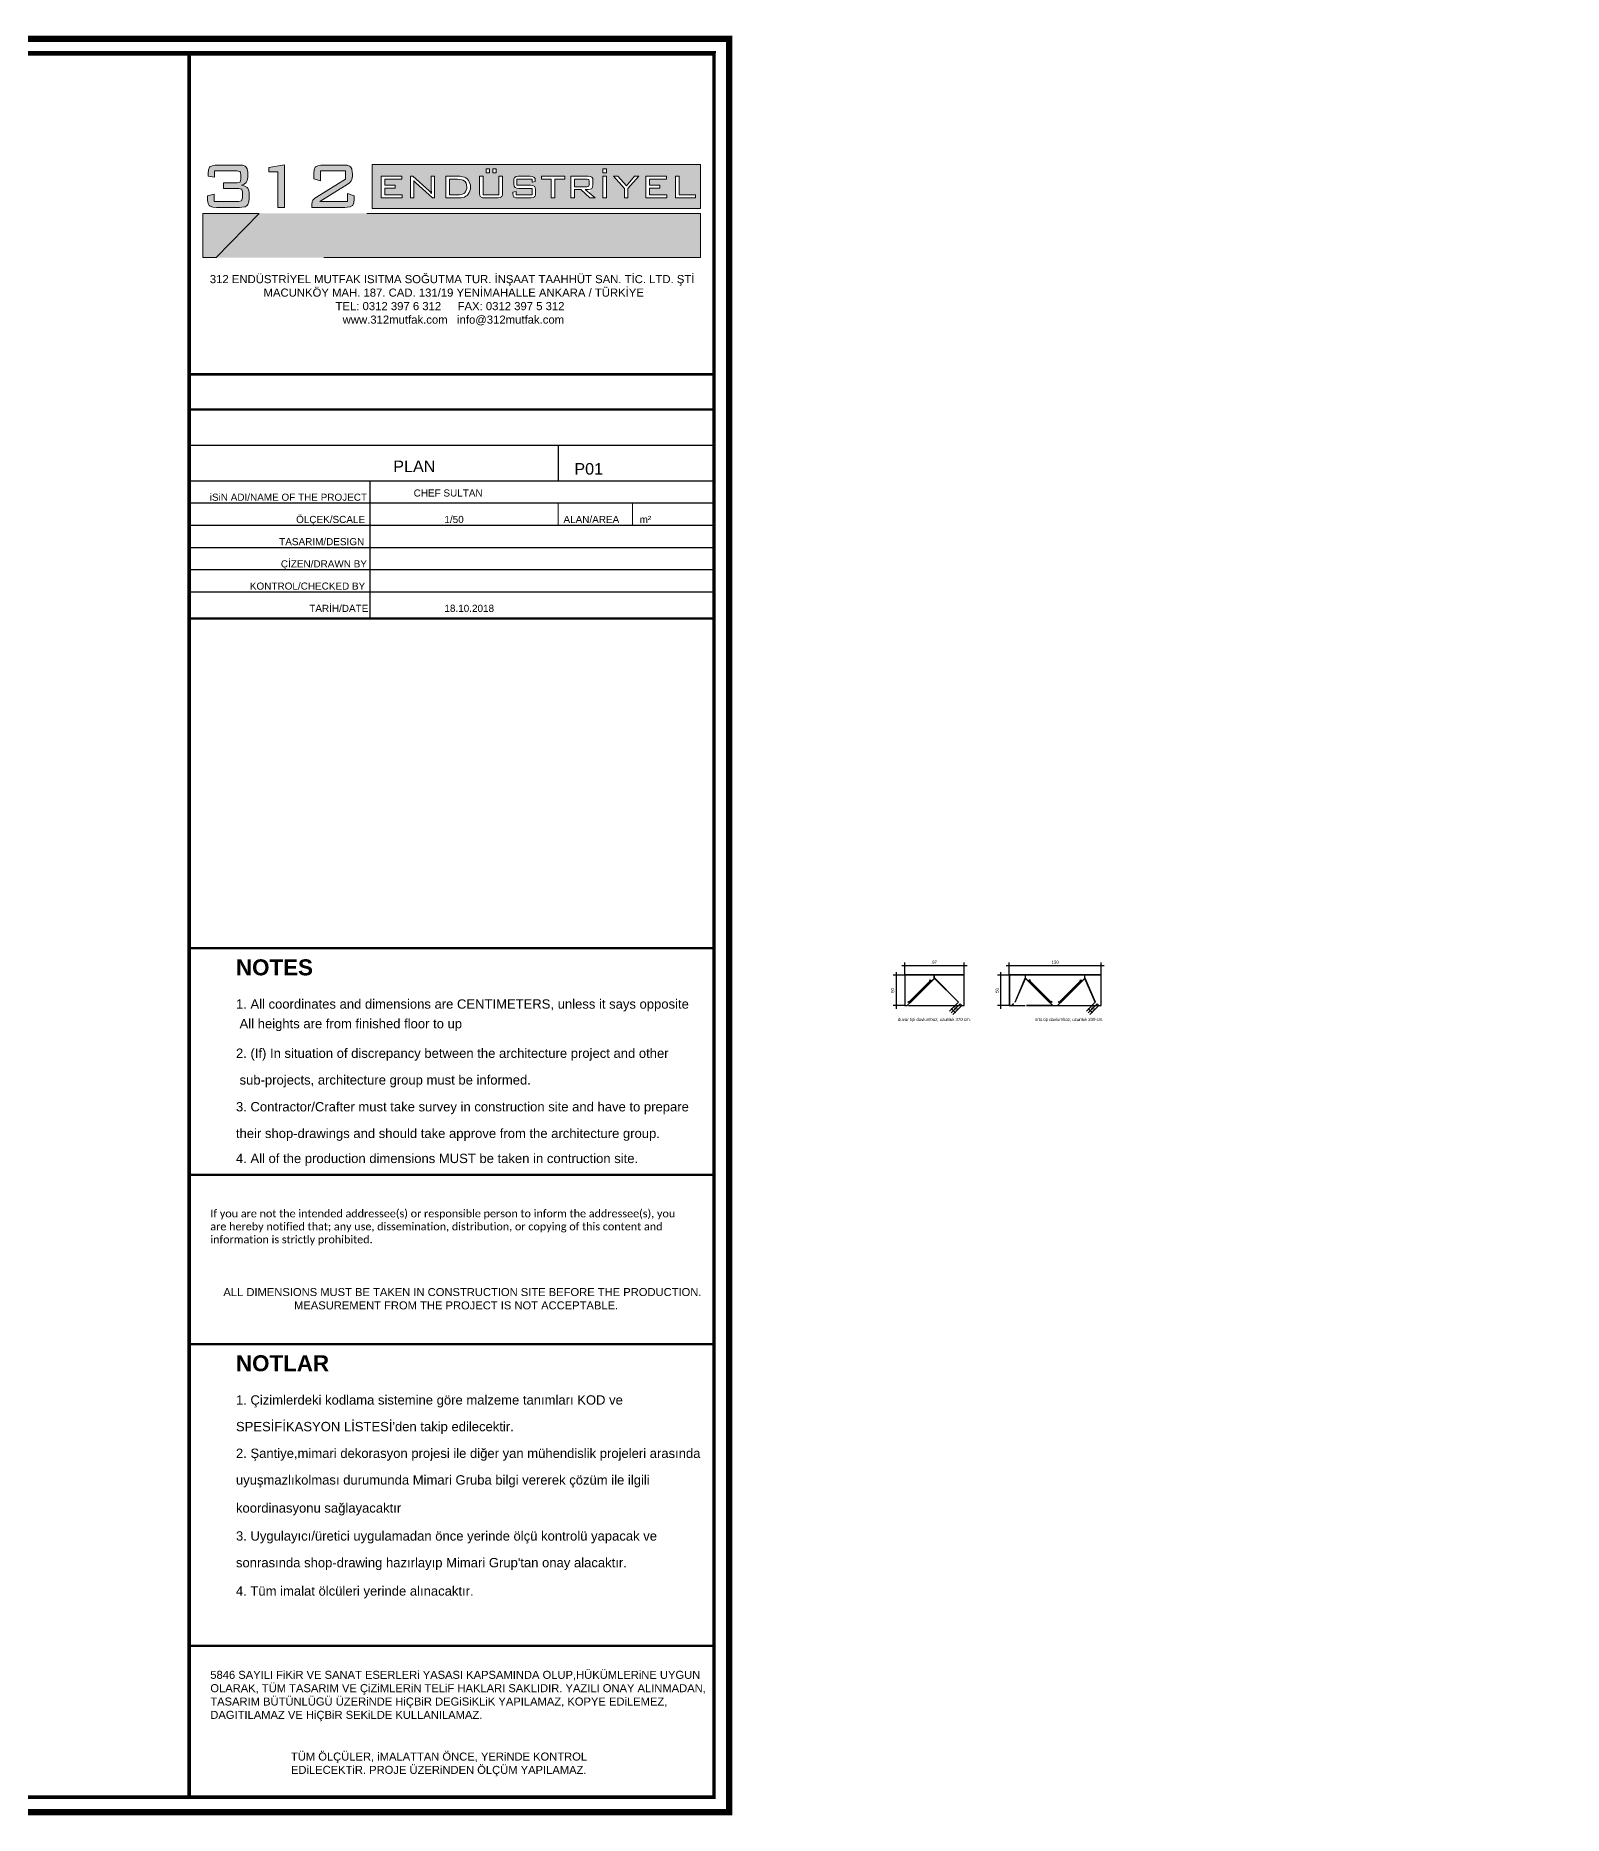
# Model space of a CAD drawing. Header units: millimetres. Extents: x 60271 to 65257, y 2062 to 12046.
# Drawn here: x 62767 to 65257, y 9146 to 12046 of the extents above; entities that cross this region are included whole.
import ezdxf
from ezdxf.enums import TextEntityAlignment as Align

# ---------------------------------------------------------------- set-up
doc = ezdxf.new("R2010")
doc.units = ezdxf.units.MM
for name, color, linetype, lineweight in [('312M_Cerceve', 10, 'Continuous', 60), ('312M_logo', 7, 'Continuous', 18), ('312M_yazi', 144, 'Continuous', 15), ('ANTET', 7, 'Continuous', 25), ('CERCEVE', 10, 'Continuous', 60), ('t_olcu', 40, 'Continuous', 13)]:
    doc.layers.add(name, color=color, linetype=linetype, lineweight=lineweight)
doc.layers.add('COLUMNS', color=8, linetype='Continuous')
doc.layers.add('t_yazi', color=144, linetype='Continuous')
doc.styles.add('BASLIK', font='')
doc.styles.add('olcu', font='arial.ttf')
doc.styles.add('style1', font='arial.ttf', dxfattribs={"height": 20})
doc.styles.get('BASLIK').set_extended_font_data('Arial', bold=True)
doc.dimstyles.new('olcu50', dxfattribs={"dimtxt": 20, "dimasz": 6, "dimexe": 5, "dimexo": 0, "dimgap": 3, "dimtad": 1, "dimdec": 0, "dimzin": 12, "dimdsep": 46, "dimtxsty": 'olcu', "dimblk": 'OBLIQUE', "dimcen": 0, "dimdle": 5, "dimclrd": 256, "dimclre": 256, "dimclrt": 256, "dimadec": 0, "dimazin": 0, "dimtfac": 1, "dimtdec": 0, "dimtix": 1, "dimtmove": 2, "dimatfit": 2, "dimfxl": 20, "dimfxlon": 1, "dimtolj": 1, "dimtzin": 0, "dimarcsym": 0})

# ---------------------------------------------------------------- blocks, each defined once
blk = doc.blocks.new('_OBLIQUE')
at = {"color": 0, "linetype": 'ByBlock'}
blk.add_line((-0.5, -0.5), (0.5, 0.5), dxfattribs=at)
blk = doc.blocks.new('*D111')
at = {"lineweight": -2, "transparency": 16777216}
for p, q in [((64178.4, 10530.6), (64285.4, 10530.6)), ((64183.4, 10515.4), (64183.4, 10535.6)), ((64280.4, 10515.4), (64280.4, 10535.6))]:
    blk.add_line(p, q, dxfattribs=at)
at = {"layer": 'Defpoints', "color": 0, "transparency": 16777216}
for p in [(64280.4, 10530.6), (64183.4, 10515.4), (64280.4, 10515.4)]:
    blk.add_point(p, dxfattribs=at)
at = {"lineweight": -2, "transparency": 16777216, "rotation": 180}
blk.add_blockref('_OBLIQUE', (64183.4, 10530.6), dxfattribs=at)
at = {"lineweight": -2, "transparency": 16777216}
blk.add_blockref('_OBLIQUE', (64280.4, 10530.6), dxfattribs=at)
at = {"transparency": 16777216, "insert": (64231.9, 10536.2), "char_height": 5, "attachment_point": 5, "style": 'olcu'}
blk.add_mtext('\\A1;97', dxfattribs=at)
blk = doc.blocks.new('*D112')
at = {"lineweight": -2, "transparency": 16777216}
for p, q in [((64183.7, 10515.1), (64164.3, 10515.1)), ((64169.3, 10520.1), (64169.3, 10460.4)), ((64183.4, 10465.4), (64164.3, 10465.4))]:
    blk.add_line(p, q, dxfattribs=at)
at = {"layer": 'Defpoints', "color": 0, "transparency": 16777216}
for p in [(64183.7, 10515.1), (64169.3, 10465.4), (64183.4, 10465.4)]:
    blk.add_point(p, dxfattribs=at)
at = {"lineweight": -2, "transparency": 16777216}
for p, rotation in [((64169.3, 10515.1), 90), ((64169.3, 10465.4), 270)]:
    blk.add_blockref('_OBLIQUE', p, dxfattribs=dict(at, rotation=rotation))
at = {"transparency": 16777216, "insert": (64163.7, 10490.2), "char_height": 5, "attachment_point": 5, "rotation": 90, "style": 'olcu'}
blk.add_mtext('\\A1;50', dxfattribs=at)
blk = doc.blocks.new('*D113')
at = {"lineweight": -2, "transparency": 16777216}
for p, q in [((64270.8, 10471), (64256.3, 10456.5)), ((64273.6, 10468.2), (64259.1, 10453.7)), ((64259.8, 10460.1), (64259.1, 10460.8)), ((64259.8, 10460.1), (64262.7, 10457.2)), ((64262.7, 10457.2), (64263.4, 10456.5))]:
    blk.add_line(p, q, dxfattribs=at)
at = {"layer": 'Defpoints', "color": 0, "transparency": 16777216}
for p in [(64270.8, 10471), (64262.7, 10457.2), (64273.6, 10468.2)]:
    blk.add_point(p, dxfattribs=at)
at = {"lineweight": -2, "transparency": 16777216}
for p, rotation in [((64259.8, 10460.1), 315.0000000001105), ((64262.7, 10457.2), 135.0000000001105)]:
    blk.add_blockref('_OBLIQUE', p, dxfattribs=dict(at, rotation=rotation))
at = {"transparency": 16777216, "insert": (64265.1, 10462.5), "char_height": 5, "attachment_point": 5, "rotation": 315, "style": 'olcu'}
blk.add_mtext('\\A1;4', dxfattribs=at)
blk = doc.blocks.new('*D114')
at = {"lineweight": -2, "transparency": 16777216}
for p, q in [((64273.6, 10468.2), (64259.1, 10453.7)), ((64276.4, 10465.4), (64262, 10450.9)), ((64262.7, 10457.2), (64262, 10457.9)), ((64262.7, 10457.2), (64265.5, 10454.4)), ((64265.5, 10454.4), (64266.2, 10453.7))]:
    blk.add_line(p, q, dxfattribs=at)
at = {"layer": 'Defpoints', "color": 0, "transparency": 16777216}
for p in [(64265.5, 10454.4), (64273.6, 10468.2), (64276.4, 10465.4)]:
    blk.add_point(p, dxfattribs=at)
at = {"lineweight": -2, "transparency": 16777216}
for p, rotation in [((64262.7, 10457.2), 315.000000000106), ((64265.5, 10454.4), 135.000000000106)]:
    blk.add_blockref('_OBLIQUE', p, dxfattribs=dict(at, rotation=rotation))
at = {"transparency": 16777216, "insert": (64268, 10459.7), "char_height": 5, "attachment_point": 5, "rotation": 315, "style": 'olcu'}
blk.add_mtext('\\A1;4', dxfattribs=at)
blk = doc.blocks.new('*D122')
at = {"lineweight": -2, "transparency": 16777216}
for p, q in [((64348.6, 10530.6), (64508.6, 10530.6)), ((64353.6, 10515.4), (64353.6, 10535.6)), ((64503.6, 10515.4), (64503.6, 10535.6))]:
    blk.add_line(p, q, dxfattribs=at)
at = {"layer": 'Defpoints', "color": 0, "transparency": 16777216}
for p in [(64503.6, 10530.6), (64353.6, 10515.4), (64503.6, 10515.4)]:
    blk.add_point(p, dxfattribs=at)
at = {"lineweight": -2, "transparency": 16777216, "rotation": 180}
blk.add_blockref('_OBLIQUE', (64353.6, 10530.6), dxfattribs=at)
at = {"lineweight": -2, "transparency": 16777216}
blk.add_blockref('_OBLIQUE', (64503.6, 10530.6), dxfattribs=at)
at = {"transparency": 16777216, "insert": (64428.6, 10536.2), "char_height": 5, "attachment_point": 5, "style": 'olcu'}
blk.add_mtext('\\A1;150', dxfattribs=at)
blk = doc.blocks.new('*D123')
at = {"lineweight": -2, "transparency": 16777216}
for p, q in [((64353.9, 10515.1), (64334.5, 10515.1)), ((64339.5, 10520.1), (64339.5, 10460.4)), ((64353.6, 10465.4), (64334.5, 10465.4))]:
    blk.add_line(p, q, dxfattribs=at)
at = {"layer": 'Defpoints', "color": 0, "transparency": 16777216}
for p in [(64353.9, 10515.1), (64339.5, 10465.4), (64353.6, 10465.4)]:
    blk.add_point(p, dxfattribs=at)
at = {"lineweight": -2, "transparency": 16777216}
for p, rotation in [((64339.5, 10515.1), 90), ((64339.5, 10465.4), 270)]:
    blk.add_blockref('_OBLIQUE', p, dxfattribs=dict(at, rotation=rotation))
at = {"transparency": 16777216, "insert": (64333.9, 10490.2), "char_height": 5, "attachment_point": 5, "rotation": 90, "style": 'olcu'}
blk.add_mtext('\\A1;50', dxfattribs=at)
blk = doc.blocks.new('*D124')
at = {"lineweight": -2, "transparency": 16777216}
for p, q in [((64494, 10471), (64479.5, 10456.5)), ((64496.8, 10468.2), (64482.3, 10453.7)), ((64483, 10460.1), (64482.3, 10460.8)), ((64483, 10460.1), (64485.9, 10457.2)), ((64485.9, 10457.2), (64486.6, 10456.5))]:
    blk.add_line(p, q, dxfattribs=at)
at = {"layer": 'Defpoints', "color": 0, "transparency": 16777216}
for p in [(64494, 10471), (64485.9, 10457.2), (64496.8, 10468.2)]:
    blk.add_point(p, dxfattribs=at)
at = {"lineweight": -2, "transparency": 16777216}
for p, rotation in [((64483, 10460.1), 315.0000000001105), ((64485.9, 10457.2), 135.0000000001105)]:
    blk.add_blockref('_OBLIQUE', p, dxfattribs=dict(at, rotation=rotation))
at = {"transparency": 16777216, "insert": (64488.3, 10462.5), "char_height": 5, "attachment_point": 5, "rotation": 315, "style": 'olcu'}
blk.add_mtext('\\A1;4', dxfattribs=at)
blk = doc.blocks.new('*D125')
at = {"lineweight": -2, "transparency": 16777216}
for p, q in [((64496.8, 10468.2), (64482.3, 10453.7)), ((64499.6, 10465.4), (64485.2, 10450.9)), ((64485.9, 10457.2), (64485.2, 10457.9)), ((64485.9, 10457.2), (64488.7, 10454.4)), ((64488.7, 10454.4), (64489.4, 10453.7))]:
    blk.add_line(p, q, dxfattribs=at)
at = {"layer": 'Defpoints', "color": 0, "transparency": 16777216}
for p in [(64488.7, 10454.4), (64496.8, 10468.2), (64499.6, 10465.4)]:
    blk.add_point(p, dxfattribs=at)
at = {"lineweight": -2, "transparency": 16777216}
for p, rotation in [((64485.9, 10457.2), 315.000000000106), ((64488.7, 10454.4), 135.000000000106)]:
    blk.add_blockref('_OBLIQUE', p, dxfattribs=dict(at, rotation=rotation))
at = {"transparency": 16777216, "insert": (64491.2, 10459.7), "char_height": 5, "attachment_point": 5, "rotation": 315, "style": 'olcu'}
blk.add_mtext('\\A1;4', dxfattribs=at)

msp = doc.modelspace()

# ---------------------------------------------------------------- hatches: boundary and pattern name
at = {"layer": '312M_logo'}
h = msp.add_hatch(color=250, dxfattribs=at)
h.dxf.hatch_style = 1
h.paths.add_polyline_path([(63112.5, 11823.3), (63111.6, 11828.8), (63109.6, 11832.2), (63108.2, 11833.2), (63103.9, 11834.7), (63097.7, 11835.1), (63062.8, 11835.1), (63059.7, 11835), (63054.4, 11834.1), (63051, 11832.2), (63050.3, 11831.5), (63048.5, 11827.5), (63047.9, 11821.6), (63047.9, 11817.3), (63058.3, 11815.2), (63058.3, 11825.9), (63095.2, 11825.9), (63095.6, 11825.9), (63100.5, 11824.2), (63101.3, 11818), (63101.3, 11812), (63100.1, 11807.4), (63095.2, 11806.1), (63073.3, 11806.1), (63073.3, 11797.2), (63097.7, 11797.2), (63097.9, 11797.2), (63102.8, 11796), (63103.9, 11791), (63103.9, 11781.8), (63103.9, 11781.5), (63102.7, 11776.8), (63097.7, 11775.6), (63057.9, 11775.6), (63057.9, 11787.8), (63047, 11785.2), (63047, 11779.6), (63047, 11777.9), (63048, 11772.5), (63050, 11769), (63051.4, 11768), (63055.6, 11766.6), (63061.8, 11766.2), (63099.4, 11766.2), (63103, 11766.3), (63108.2, 11767.3), (63111.7, 11769.4), (63112.9, 11770.8), (63114.6, 11775), (63115.1, 11781), (63115.1, 11788.6), (63114.3, 11794), (63112.1, 11797.9), (63111.6, 11798.5), (63107.7, 11800.8), (63102.2, 11802.2), (63106.6, 11803.8), (63110.3, 11806.5), (63111.9, 11809.8), (63112.6, 11815.3), (63112.6, 11821.6)])
h.paths.add_polyline_path([(63161.8, 11766.2), (63172.4, 11766.2), (63172.4, 11835.6), (63146.8, 11831.2), (63146.8, 11824.3), (63161.8, 11824.3)])
h.paths.add_polyline_path([(63220.7, 11827.5), (63220.1, 11821.6), (63220.1, 11812.7), (63231.1, 11809.7), (63231.1, 11825.9), (63271.7, 11825.9), (63271.7, 11812.4), (63224.9, 11783), (63222.1, 11781), (63218.8, 11777.8), (63217.8, 11775.8), (63216.9, 11770.4), (63216.9, 11766.2), (63271.1, 11766.2), (63274.4, 11766.3), (63279.6, 11767.2), (63283.1, 11769), (63283.7, 11769.8), (63285.5, 11773.7), (63286.1, 11779.6), (63286.1, 11785.1), (63275.2, 11788.7), (63275.2, 11775.6), (63229.9, 11775.6), (63274.5, 11803.3), (63278.5, 11806.2), (63281.4, 11809.4), (63282.4, 11811.8), (63283.1, 11817.3), (63283.1, 11821.6), (63283, 11823.3), (63282.1, 11828.8), (63280.1, 11832.2), (63278.7, 11833.2), (63274.4, 11834.7), (63268.2, 11835.1), (63235, 11835.1), (63231.9, 11835), (63226.6, 11834.1), (63223.2, 11832.2), (63222.5, 11831.5)])
h = msp.add_hatch(color=250, dxfattribs=at)
h.dxf.hatch_style = 1
h.paths.add_polyline_path([(63315.6, 11836.3), (63315.6, 11764.2), (63850.4, 11764.2), (63850.4, 11836.3)])
h.paths.add_polyline_path([(63363.8, 11816.9), (63363.8, 11812.1), (63335.8, 11812.1), (63335.8, 11802.3), (63352.9, 11802.3), (63352.9, 11797.6), (63335.8, 11797.6), (63335.8, 11786.4), (63364.1, 11786.4), (63364.1, 11781.6), (63329.9, 11781.6), (63329.9, 11816.9)], flags=16)
h.paths.add_polyline_path([(63378.1, 11816.9), (63381.8, 11816.9), (63411.9, 11789.9), (63411.7, 11795.1), (63411.7, 11816.9), (63417.1, 11816.9), (63417.1, 11781.6), (63413.8, 11781.6), (63386.7, 11806.1), (63383.3, 11809.1), (63383.4, 11807.2), (63383.5, 11805.9), (63383.5, 11781.6), (63378.1, 11781.6)], flags=16)
h.paths.add_polyline_path([(63435.4, 11816.9), (63462.9, 11816.9), (63470.8, 11812.8), (63475.2, 11805.3), (63475.9, 11794.2), (63469.8, 11784.2), (63460.9, 11781.7), (63454.8, 11781.6), (63435.4, 11781.6)], flags=16)
h.paths.add_polyline_path([(63441.3, 11812.1), (63453.9, 11812.1), (63463, 11812.1), (63469, 11806), (63470, 11794), (63464.5, 11787.7), (63456.6, 11786.5), (63441.3, 11786.5)], flags=0)
h.paths.add_polyline_path([(63490.5, 11816.9), (63496.4, 11816.9), (63496.4, 11786.5), (63522.1, 11786.5), (63522.1, 11816.9), (63527.9, 11816.9), (63527.9, 11782.7), (63520.6, 11781.6), (63491.7, 11781.6), (63490.5, 11788.9)], flags=16)
h.paths.add_polyline_path([(63506.6, 11822.7), (63501.3, 11822.7), (63501.3, 11829), (63506.6, 11829)], flags=16)
h.paths.add_polyline_path([(63517.3, 11822.7), (63512, 11822.7), (63512, 11829), (63517.3, 11829)], flags=16)
h.paths.add_polyline_path([(63580.3, 11816.9), (63581.5, 11808.4), (63576.3, 11807), (63576.3, 11812.1), (63551.4, 11812.1), (63551.4, 11802.2), (63580.6, 11802.2), (63583, 11787), (63578.8, 11781.8), (63573.6, 11781.6), (63545.9, 11781.6), (63544.4, 11790.8), (63550.2, 11792.2), (63550.2, 11786.5), (63576.4, 11786.5), (63576.4, 11797.1), (63547.3, 11797.1), (63545, 11811.8), (63549.2, 11816.7), (63554.3, 11816.9)], flags=16)
h.paths.add_polyline_path([(63591.3, 11816.9), (63629.4, 11816.9), (63629.4, 11812.1), (63613.3, 11812.1), (63613.3, 11781.6), (63607.4, 11781.6), (63607.4, 11812.1), (63591.3, 11812.1)], flags=16)
h.paths.add_polyline_path([(63639.3, 11816.9), (63674.3, 11816.9), (63676.4, 11801.5), (63668.9, 11790), (63678.7, 11781.6), (63669.9, 11781.6), (63655.6, 11795.3), (63645.2, 11795.3), (63645.2, 11781.6), (63639.3, 11781.6)], flags=16)
h.paths.add_polyline_path([(63645.2, 11812.3), (63665.4, 11812.3), (63669.2, 11812.3), (63669.2, 11799.9), (63645.2, 11799.9)], flags=0)
h.paths.add_polyline_path([(63697.1, 11822.5), (63691.5, 11822.5), (63691.5, 11829.1), (63697.1, 11829.1)], flags=16)
h.paths.add_polyline_path([(63691.4, 11816.9), (63697.3, 11816.9), (63697.3, 11781.6), (63691.4, 11781.6)], flags=16)
h.paths.add_polyline_path([(63708.6, 11816.9), (63715.9, 11816.9), (63729.7, 11801.1), (63742.9, 11816.9), (63750.1, 11816.9), (63732.3, 11797.1), (63732.3, 11781.6), (63726.5, 11781.6), (63726.5, 11797)], flags=16)
h.paths.add_polyline_path([(63761.4, 11816.9), (63795.3, 11816.9), (63795.3, 11812.1), (63767.3, 11812.1), (63767.3, 11802.3), (63784.4, 11802.3), (63784.4, 11797.6), (63767.3, 11797.6), (63767.3, 11786.4), (63795.6, 11786.4), (63795.6, 11781.6), (63761.4, 11781.6)], flags=16)
h.paths.add_polyline_path([(63809.6, 11816.9), (63815.5, 11816.9), (63815.5, 11786.5), (63842.2, 11786.5), (63842.2, 11781.6), (63809.6, 11781.6)], flags=16)
h = msp.add_hatch(color=250, dxfattribs=at)
h.dxf.hatch_style = 1
h.paths.add_polyline_path([(63458.3, 11811.8), (63454.6, 11812.1), (63453.9, 11812.1), (63441.3, 11812.1), (63441.3, 11786.5), (63453.9, 11786.5), (63457.7, 11786.7), (63461, 11787.2), (63463.6, 11788), (63465.7, 11789.2), (63466, 11789.5), (63467.7, 11791.4), (63468.8, 11794), (63469.5, 11797.1), (63469.6, 11799.4), (63469.3, 11802.9), (63468.4, 11805.8), (63467, 11808.1), (63466, 11809.1), (63463.9, 11810.3), (63461.4, 11811.3)])
h.paths.add_polyline_path([(63645.2, 11812.3), (63645.2, 11799.9), (63665.4, 11799.9), (63668.4, 11800.6), (63668.4, 11800.7), (63669.2, 11803.5), (63669.2, 11808.6), (63668.4, 11811.5), (63665.6, 11812.3), (63665.4, 11812.3)])
h = msp.add_hatch(color=250, dxfattribs=at)
h.dxf.hatch_style = 1
h.paths.add_polyline_path([(63039.2, 11756.4), (63039.2, 11684.4), (63060.9, 11684.4), (63131.2, 11756.4)])
h = msp.add_hatch(color=149, dxfattribs=at)
h.dxf.hatch_style = 1
h.paths.add_polyline_path([(63174.8, 11756.4), (63131.2, 11756.4), (63060.9, 11684.4), (63104.5, 11684.4)])
h = msp.add_hatch(color=24, dxfattribs=at)
h.dxf.hatch_style = 1
h.paths.add_polyline_path([(63219.5, 11756.4), (63174.8, 11756.4), (63104.5, 11684.4), (63149.3, 11684.4)])
h = msp.add_hatch(color=32, dxfattribs=at)
h.dxf.hatch_style = 1
h.paths.add_polyline_path([(63262.7, 11756.4), (63219.5, 11756.4), (63149.3, 11684.4), (63192.4, 11684.4)])
h = msp.add_hatch(color=42, dxfattribs=at)
h.dxf.hatch_style = 1
h.paths.add_polyline_path([(63306.8, 11756.4), (63262.7, 11756.4), (63192.4, 11684.4), (63236.6, 11684.4)])
h = msp.add_hatch(color=250, dxfattribs=at)
h.dxf.hatch_style = 1
h.paths.add_polyline_path([(63850.4, 11756.4), (63306.8, 11756.4), (63236.6, 11684.4), (63850.4, 11684.4)])
at = {"layer": 'COLUMNS', "ltscale": 10}
h = msp.add_hatch(dxfattribs=at)
h.set_pattern_fill('ANSI31', color=256, scale=54.4)
h.set_pattern_definition([(45, (4389.19, 0), (-122.1315, 122.1315), [])])
h.paths.add_polyline_path([(65256.9, 11155.7), (65217.4, 11155.7), (65217.4, 11090.7), (65256.9, 11090.7)])

# ---------------------------------------------------------------- linework, layer by layer
for p, q in [((64187.2, 10465.6), (64231.7, 10510.1)), ((64187.4, 10465.4), (64231.9, 10509.9)), ((64223.8, 10506.4), (64225, 10507.6)), ((64224, 10506.2), (64223.8, 10506.4)), ((64224, 10506.2), (64225, 10507.2)), ((64225, 10507.6), (64227.4, 10505.3)), ((64225, 10507.2), (64227.2, 10505.1)), ((64231.6, 10509.9), (64231.6, 10515.4)), ((64231.9, 10509.9), (64231.9, 10515.4)), ((64270.8, 10471), (64231.9, 10509.9)), ((64271, 10471.2), (64232.2, 10510.1)), ((64363.1, 10471.2), (64379.9, 10510.1)), ((64363.3, 10471), (64380.2, 10509.9)), ((64380.1, 10509.9), (64380.1, 10515.4)), ((64424.6, 10465.4), (64380.1, 10509.9)), ((64380.4, 10509.9), (64380.4, 10515.4)), ((64424.9, 10465.6), (64380.4, 10510.1)), ((64387.1, 10507.6), (64384.7, 10505.3)), ((64387.1, 10507.2), (64384.9, 10505.1)), ((64388.3, 10506.4), (64387.1, 10507.6)), ((64388.1, 10506.2), (64387.1, 10507.2)), ((64388.1, 10506.2), (64388.3, 10506.4)), ((64432.4, 10465.6), (64476.9, 10510.1)), ((64432.6, 10465.4), (64477.1, 10509.9)), ((64469, 10506.4), (64470.2, 10507.6)), ((64469.2, 10506.2), (64469, 10506.4)), ((64469.2, 10506.2), (64470.2, 10507.2)), ((64470.2, 10507.6), (64472.6, 10505.3)), ((64470.2, 10507.2), (64472.4, 10505.1)), ((64476.8, 10509.9), (64476.8, 10515.4)), ((64477.1, 10509.9), (64477.1, 10515.4)), ((64494, 10471), (64477.1, 10509.9)), ((64494.2, 10471.2), (64477.4, 10510.1)), ((64188.5, 10471.1), (64189.7, 10472.3)), ((64188.7, 10470.9), (64188.5, 10471.1)), ((64188.7, 10470.9), (64189.7, 10471.9)), ((64189.7, 10472.3), (64192, 10469.9)), ((64189.7, 10471.9), (64191.8, 10469.7)), ((64270.8, 10471), (64271, 10471.2)), ((64363.3, 10471), (64363.1, 10471.2)), ((64422.4, 10472.3), (64420.1, 10469.9)), ((64422.4, 10471.9), (64420.3, 10469.7)), ((64423.6, 10471.1), (64422.4, 10472.3)), ((64423.4, 10470.9), (64422.4, 10471.9)), ((64423.4, 10470.9), (64423.6, 10471.1)), ((64433.7, 10471.1), (64434.9, 10472.3)), ((64433.9, 10470.9), (64433.7, 10471.1)), ((64433.9, 10470.9), (64434.9, 10471.9)), ((64434.9, 10472.3), (64437.2, 10469.9)), ((64434.9, 10471.9), (64437, 10469.7)), ((64494, 10471), (64494.2, 10471.2)), ((64189.6, 10465.4), (64274.3, 10465.4)), ((64273.6, 10468.2), (64273.8, 10468.4)), ((64276.4, 10465.4), (64273.6, 10468.2)), ((64276.7, 10465.6), (64273.8, 10468.4)), ((64357.4, 10465.6), (64360.2, 10468.4)), ((64357.6, 10465.4), (64360.5, 10468.2)), ((64360.5, 10468.2), (64360.2, 10468.4)), ((64381.8, 10465.4), (64497.5, 10465.4)), ((64422.5, 10465.4), (64381.8, 10465.4)), ((64424.9, 10465.6), (64432.4, 10465.6)), ((64496.8, 10468.2), (64497, 10468.4)), ((64499.6, 10465.4), (64496.8, 10468.2)), ((64499.9, 10465.6), (64497, 10468.4))]:
    msp.add_line(p, q)
for points in [[(64276.4, 10465.4), (64280.4, 10465.4), (64280.4, 10515.4), (64183.4, 10515.4), (64183.4, 10465.4), (64187.4, 10465.4)], [(64276.4, 10465.7), (64280.1, 10465.7), (64280.1, 10515.1), (64183.7, 10515.1), (64183.7, 10465.7), (64187.4, 10465.7)], [(64499.6, 10465.4), (64503.6, 10465.4), (64503.6, 10515.4), (64353.6, 10515.4), (64353.6, 10465.4), (64379.6, 10465.4)], [(64499.6, 10465.7), (64503.3, 10465.7), (64503.3, 10515.1), (64353.9, 10515.1), (64353.9, 10465.7), (64379.6, 10465.7)]]:
    msp.add_lwpolyline(points)
for points in [[(64192, 10469.9), (64227.4, 10505.3), (64226, 10506.7), (64190.6, 10471.4)], [(64420.1, 10469.9), (64384.7, 10505.3), (64386.1, 10506.7), (64421.5, 10471.4)], [(64437.2, 10469.9), (64472.6, 10505.3), (64471.2, 10506.7), (64435.8, 10471.4)]]:
    msp.add_lwpolyline(points, close=True)
at = {"layer": '312M_Cerceve', "linetype": 'Continuous'}
for p, q in [((63875.4, 12019.2), (60298.3, 12019.2)), ((63872.5, 9175.7), (63872.5, 12016.3))]:
    msp.add_line(p, q, dxfattribs=at)
at = {"layer": '312M_Cerceve'}
for p, q in [((63017.2, 11494.6), (63872.5, 11494.6)), ((63017.2, 11494), (63872.5, 11494)), ((63017.2, 11436.6), (63872.5, 11436.6))]:
    msp.add_line(p, q, dxfattribs=at)
for points, const_width in [([(63897.2, 12041), (60276.5, 12041), (60276.5, 9151), (63897.2, 9151)], 10.2), ([(63872.5, 12016.3), (60301.2, 12016.3), (60301.2, 9175.7), (63872.5, 9175.7)], 5.81)]:
    msp.add_lwpolyline(points, close=True, dxfattribs=dict(at, const_width=const_width))
at = {"layer": '312M_Cerceve', "const_width": 5.8}
msp.add_lwpolyline([(63017.2, 12016.3), (63017.2, 9175.7)], dxfattribs=at)
at = {"layer": '312M_logo', "color": 250}
msp.add_line((63060.9, 11684.4), (63131.2, 11756.4), dxfattribs=at)
for points in [[(63097.7, 11835.1), (63062.8, 11835.1), (63059.7, 11835), (63054.4, 11834.1), (63051, 11832.2), (63050.3, 11831.5), (63048.5, 11827.5)], [(63114.6, 11775), (63115.1, 11781), (63115.1, 11788.2), (63115.1, 11788.6), (63114.3, 11794), (63112.1, 11797.9), (63111.6, 11798.5), (63107.7, 11800.8), (63102.2, 11802.2), (63106.6, 11803.8), (63110.3, 11806.5), (63111.9, 11809.8), (63112.6, 11815.3), (63112.6, 11821.6), (63112.5, 11823.3), (63111.6, 11828.8), (63109.6, 11832.2), (63108.2, 11833.2), (63103.9, 11834.7), (63097.7, 11835.1)], [(63268.2, 11835.1), (63235, 11835.1), (63231.9, 11835), (63226.6, 11834.1), (63223.2, 11832.2), (63222.5, 11831.5), (63220.7, 11827.5)], [(63229.9, 11775.6), (63274.5, 11803.3), (63278.5, 11806.2), (63281.4, 11809.4), (63282.4, 11811.8), (63283.1, 11817.3), (63283.1, 11821.6), (63283, 11823.3), (63282.1, 11828.8), (63280.1, 11832.2), (63278.7, 11833.2), (63274.4, 11834.7), (63268.2, 11835.1)], [(63048.5, 11827.5), (63047.9, 11821.6), (63047.9, 11817.3), (63058.3, 11815.2), (63058.3, 11825.9), (63095.2, 11825.9)], [(63095.2, 11825.9), (63095.6, 11825.9), (63100.1, 11824.3), (63100.6, 11823.5), (63101.3, 11818), (63101.3, 11813.9), (63101.3, 11811.9), (63100.1, 11807.6), (63100, 11807.4), (63095.2, 11806.1), (63073.3, 11806.1), (63073.3, 11797.2), (63097.7, 11797.2), (63097.9, 11797.2), (63102.7, 11796.1), (63102.8, 11795.9), (63103.9, 11791), (63103.9, 11781.8), (63103.9, 11781.5), (63102.7, 11776.8), (63102.6, 11776.7), (63097.7, 11775.6), (63057.9, 11775.6)], [(63271.7, 11825.9), (63271.7, 11812.4), (63224.9, 11783), (63222.1, 11781), (63218.8, 11777.8), (63217.8, 11775.8), (63216.9, 11770.4), (63216.9, 11766.2), (63271.1, 11766.2), (63274.4, 11766.3), (63279.6, 11767.2), (63283.1, 11769), (63283.7, 11769.8), (63285.5, 11773.7)], [(63220.7, 11827.5), (63220.1, 11821.6), (63220.1, 11812.7), (63231.1, 11809.7), (63231.1, 11825.9), (63271.7, 11825.9)], [(63381.8, 11816.9), (63378.1, 11816.9), (63378.1, 11781.6), (63383.5, 11781.6), (63383.5, 11802.4), (63383.5, 11803.7), (63383.4, 11806.7), (63383.4, 11807), (63383.1, 11810.1)], [(63412.2, 11788.8), (63412.1, 11789), (63410.1, 11791.3), (63408.2, 11793.3), (63381.8, 11816.9)], [(63412.2, 11788.8), (63412.1, 11789), (63410.1, 11791.3), (63408.2, 11793.3), (63381.8, 11816.9)], [(63383.1, 11810.1), (63383.9, 11809), (63386.1, 11806.6), (63386.7, 11806.1), (63413.8, 11781.6)], [(63383.1, 11810.1), (63383.9, 11809), (63386.1, 11806.6), (63386.7, 11806.1), (63413.8, 11781.6)], [(63417.1, 11816.9), (63411.7, 11816.9), (63411.7, 11797.5), (63411.7, 11795.1), (63411.8, 11792.4), (63411.9, 11791.9), (63412.2, 11788.8)], [(63413.8, 11781.6), (63417.1, 11781.6), (63417.1, 11816.9)], [(63454.8, 11816.9), (63435.4, 11816.9), (63435.4, 11781.6), (63454.8, 11781.6), (63457.1, 11781.6), (63460.2, 11781.8), (63462.9, 11782.2), (63465.7, 11783), (63468.3, 11784.3), (63470, 11785.7)], [(63453.9, 11812.1), (63454.6, 11812.1), (63458.3, 11811.8), (63461.4, 11811.3), (63463.9, 11810.3), (63466, 11809.1), (63467, 11808.1), (63468.4, 11805.8), (63469.3, 11802.9), (63469.6, 11799.4), (63469.5, 11797.1), (63468.8, 11794), (63467.7, 11791.4), (63466, 11789.5), (63465.7, 11789.2), (63463.6, 11788), (63461, 11787.2), (63457.7, 11786.7), (63453.9, 11786.5), (63441.3, 11786.5)], [(63453.9, 11812.1), (63454.6, 11812.1), (63458.3, 11811.8), (63461.4, 11811.3), (63463.9, 11810.3), (63466, 11809.1), (63467, 11808.1), (63468.4, 11805.8), (63469.3, 11802.9), (63469.6, 11799.4), (63469.5, 11797.1), (63468.8, 11794), (63467.7, 11791.4), (63466, 11789.5), (63465.7, 11789.2), (63463.6, 11788), (63461, 11787.2), (63457.7, 11786.7), (63453.9, 11786.5), (63441.3, 11786.5)], [(63441.3, 11786.5), (63441.3, 11812.1), (63453.9, 11812.1)], [(63470.6, 11812.2), (63468.3, 11814.1), (63465.9, 11815.3), (63462.8, 11816.2), (63461.2, 11816.5), (63458.2, 11816.8), (63454.8, 11816.9)], [(63470, 11785.7), (63472.1, 11787.9), (63473.7, 11790.6), (63474.7, 11793.3), (63475.4, 11796.3), (63475.6, 11799.4), (63475.4, 11802.2), (63474.8, 11805.2), (63473.7, 11808), (63472.5, 11809.9), (63470.6, 11812.2)], [(63470, 11785.7), (63472.1, 11787.9), (63473.7, 11790.6), (63474.7, 11793.3), (63475.4, 11796.3), (63475.6, 11799.4), (63475.4, 11802.2), (63474.8, 11805.2), (63473.7, 11808), (63472.5, 11809.9), (63470.6, 11812.2)], [(63496.4, 11816.9), (63490.5, 11816.9), (63490.5, 11789.9), (63490.6, 11788.7), (63491.1, 11785.5), (63492.2, 11783.3), (63492.8, 11782.9), (63495.2, 11781.9), (63498.8, 11781.6), (63519.7, 11781.6), (63520.9, 11781.6), (63524.1, 11782.1), (63526.2, 11783.3), (63526.6, 11783.9), (63527.6, 11786.3)], [(63527.9, 11816.9), (63522.1, 11816.9), (63522.1, 11786.5), (63496.4, 11786.5)], [(63496.4, 11786.5), (63496.4, 11816.9)], [(63527.6, 11786.3), (63527.9, 11789.9), (63527.9, 11816.9)], [(63546.4, 11812.1), (63546.1, 11808.5), (63546.1, 11805.4), (63546.2, 11804.2), (63546.7, 11801), (63547.8, 11798.9), (63548.3, 11798.5), (63550.7, 11797.4), (63554.3, 11797.1), (63576.4, 11797.1), (63576.4, 11786.5), (63550.2, 11786.5)], [(63573.1, 11816.9), (63554.3, 11816.9), (63553.2, 11816.8), (63549.9, 11816.3), (63547.8, 11815.1), (63547.4, 11814.6), (63546.4, 11812.1)], [(63581.4, 11786.3), (63581.8, 11789.9), (63581.8, 11793.9), (63581.7, 11795.1), (63581.2, 11798.4), (63580, 11800.5), (63579.6, 11800.9), (63577.2, 11801.9), (63573.6, 11802.2), (63551.4, 11802.2), (63551.4, 11812.1), (63576.3, 11812.1)], [(63576.3, 11812.1), (63576.3, 11807), (63581.3, 11808.4), (63581.3, 11809.1), (63581.3, 11809.7), (63580.9, 11813), (63579.6, 11815.1), (63579.1, 11815.6), (63576.7, 11816.5), (63573.1, 11816.9)], [(63667.7, 11816.9), (63639.3, 11816.9), (63639.3, 11781.6), (63645.2, 11781.6), (63645.2, 11795.3), (63655.6, 11795.3)], [(63665.4, 11812.3), (63665.6, 11812.3), (63668.4, 11811.5), (63669.2, 11808.6), (63669.2, 11803.5), (63668.4, 11800.7), (63668.4, 11800.6), (63665.4, 11799.9), (63645.2, 11799.9)], [(63665.4, 11812.3), (63665.6, 11812.3), (63668.4, 11811.5), (63669.2, 11808.6), (63669.2, 11803.5), (63668.4, 11800.7), (63668.4, 11800.6), (63665.4, 11799.9), (63645.2, 11799.9)], [(63645.2, 11799.9), (63645.2, 11812.3), (63665.4, 11812.3)], [(63674.8, 11813), (63673.5, 11815.2), (63673.4, 11815.3), (63671.1, 11816.4), (63667.7, 11816.9)], [(63674.7, 11798.9), (63675.2, 11802.2), (63675.2, 11810), (63674.8, 11813)], [(63674.7, 11798.9), (63675.2, 11802.2), (63675.2, 11810), (63674.8, 11813)], [(63715.9, 11816.9), (63708.6, 11816.9), (63726.5, 11797), (63726.5, 11781.6), (63732.3, 11781.6), (63732.3, 11797.1)], [(63729.7, 11801.1), (63715.9, 11816.9)], [(63750.1, 11816.9), (63742.9, 11816.9), (63729.7, 11801.1)], [(63732.3, 11797.1), (63750.1, 11816.9)], [(63057.9, 11787.8), (63047, 11785.2), (63047, 11779.6), (63047, 11777.9), (63048, 11772.5), (63050, 11769), (63051.4, 11768), (63055.6, 11766.6), (63061.8, 11766.2), (63099.4, 11766.2), (63103, 11766.3), (63108.2, 11767.3), (63111.7, 11769.4), (63112.9, 11770.8), (63114.6, 11775)], [(63057.9, 11775.6), (63057.9, 11787.8)], [(63275.2, 11788.7), (63275.2, 11775.6), (63229.9, 11775.6)], [(63285.5, 11773.7), (63286.1, 11779.6), (63286.1, 11785.1), (63275.2, 11788.7)], [(63550.2, 11792.2), (63544.7, 11790.9), (63544.7, 11789.9), (63544.8, 11788.7), (63545.3, 11785.4), (63546.5, 11783.3), (63547, 11782.9), (63549.4, 11781.9), (63553, 11781.6), (63573.6, 11781.6), (63574.7, 11781.6), (63578, 11782.1), (63580, 11783.3), (63580.5, 11783.9), (63581.4, 11786.3)], [(63550.2, 11786.5), (63550.2, 11792.2)], [(63655.6, 11795.3), (63669.9, 11781.6), (63678.7, 11781.6), (63662.6, 11795.3)], [(63655.6, 11795.3), (63669.9, 11781.6), (63678.7, 11781.6), (63662.6, 11795.3)], [(63662.6, 11795.3), (63667.7, 11795.3), (63667.8, 11795.3), (63671.2, 11795.7), (63673.5, 11797), (63674.7, 11798.9)], [(63060.9, 11684.4), (63039.2, 11684.4), (63039.2, 11756.4), (63131.2, 11756.4)], [(63306.8, 11756.4), (63850.4, 11756.4), (63850.4, 11684.4), (63236.6, 11684.4)]]:
    msp.add_lwpolyline(points, dxfattribs=at)
for points in [[(63172.4, 11835.6), (63146.8, 11831.2), (63146.8, 11824.3), (63161.8, 11824.3), (63161.8, 11766.2), (63172.4, 11766.2)], [(63315.6, 11836.3), (63850.4, 11836.3), (63850.4, 11764.2), (63315.6, 11764.2)], [(63363.8, 11816.9), (63329.9, 11816.9), (63329.9, 11781.6), (63364.1, 11781.6), (63364.1, 11786.4), (63335.8, 11786.4), (63335.8, 11797.6), (63352.9, 11797.6), (63352.9, 11802.3), (63335.8, 11802.3), (63335.8, 11812.1), (63363.8, 11812.1)], [(63506.6, 11829), (63501.3, 11829), (63501.3, 11822.7), (63506.6, 11822.7)], [(63517.3, 11829), (63512, 11829), (63512, 11822.7), (63517.3, 11822.7)], [(63629.4, 11816.9), (63591.3, 11816.9), (63591.3, 11812.1), (63607.4, 11812.1), (63607.4, 11781.6), (63613.3, 11781.6), (63613.3, 11812.1), (63629.4, 11812.1)], [(63697.3, 11816.9), (63691.4, 11816.9), (63691.4, 11781.6), (63697.3, 11781.6)], [(63697.1, 11829.1), (63691.5, 11829.1), (63691.5, 11822.5), (63697.1, 11822.5)], [(63795.3, 11816.9), (63761.4, 11816.9), (63761.4, 11781.6), (63795.6, 11781.6), (63795.6, 11786.4), (63767.3, 11786.4), (63767.3, 11797.6), (63784.4, 11797.6), (63784.4, 11802.3), (63767.3, 11802.3), (63767.3, 11812.1), (63795.3, 11812.1)], [(63815.5, 11816.9), (63809.6, 11816.9), (63809.6, 11781.6), (63842.2, 11781.6), (63842.2, 11786.5), (63815.5, 11786.5)]]:
    msp.add_lwpolyline(points, close=True, dxfattribs=at)
at = {"layer": 'ANTET'}
for p, q in [((63017.2, 11378.7), (63872.2, 11378.7)), ((63618.6, 11378.7), (63618.6, 11320.7)), ((63017.2, 11320.7), (63872.2, 11320.7)), ((63198.4, 11320.7), (63720, 11320.7)), ((63311.4, 11320.7), (63311.4, 11212.1)), ((63017.2, 11284.5), (63872.2, 11284.5)), ((63017.2, 11248.3), (63872.2, 11248.3)), ((63017.2, 11212.1), (63872.2, 11212.1)), ((63311.4, 11212.1), (63311.4, 11096.2)), ((63017.2, 11175.9), (63872.2, 11175.9)), ((63017.2, 11139.6), (63872.2, 11139.6))]:
    msp.add_line(p, q, dxfattribs=at)
at = {"layer": 'CERCEVE'}
msp.add_line((63017.2, 11096.2), (63872.2, 11096.2), dxfattribs=at)
at = {"layer": 'CERCEVE', "linetype": 'Continuous', "extrusion": (-3.032e-13, 9.79976e-05, 1)}
for p, q in [((63017.2, 10559.1, -0.1), (63872.2, 10559.1, 0.1)), ((63017.2, 10189.8, -0.1), (63872.2, 10189.8, 0.1)), ((63017.2, 9914, -0.1), (63872.2, 9914, 0.1))]:
    msp.add_line(p, q, dxfattribs=at)
at = {"layer": 'CERCEVE'}
msp.add_lwpolyline([(63017.2, 9422.1), (63872.2, 9422.1)], dxfattribs=at)
at = {"layer": 't_olcu', "color": 0}
for p, q in [((63618.6, 11284.5), (63618.6, 11248.3)), ((63739.7, 11248.3), (63739.7, 11284.5))]:
    msp.add_line(p, q, dxfattribs=at)

# ---------------------------------------------------------------- texts
at = {"style": 'olcu'}
for s, p in [('duvar tipi davlumbaz; uzunluk 370 cm.', (64172.3, 10440.5)), ('orta tip davlumbaz; uzunluk 230 cm.', (64395.5, 10440.5))]:
    msp.add_text(s, height=5, dxfattribs=at).set_placement(p)
at = {"layer": '312M_yazi', "insert": (62979.4, 11655.9), "char_height": 13.2, "width": 935.559, "attachment_point": 1, "style": 'style1'}
msp.add_mtext('\\pi71.388;312 ENDÜSTRİYEL MUTFAK ISITMA SOĞUTMA TUR. İNŞAAT TAAHHÜT SAN. TİC. LTD. ŞTİ\\P\\pi158.95;MACUNKÖY MAH. 187. CAD. 131/19 YENİMAHALLE ANKARA / TÜRKİYE\\P\\pi276.28;TEL: 0312 397 6 312^IFAX: 0312 397 5 312\\P\\pi287.89;www.312mutfak.com   info@312mutfak.com', dxfattribs=at)
at = {"layer": 'ANTET', "style": 'style1'}
for s, p in [('PLAN ', (63387.8, 11334.8)), ('P01', (63668.3, 11330.7))]:
    msp.add_text(s, height=18.83, dxfattribs=at).set_placement(p, align=Align.CENTER)
for s, p in [('iSiN ADI/NAME OF THE PROJECT         ', (63050.7, 11288.1)), ('CHEF SULTAN', (63383, 11295)), ('ÖLÇEK/SCALE          ', (63191.4, 11251.9)), ('1/50', (63433.1, 11251.9)), ('ALAN/AREA', (63627.2, 11251.9)), (' m²', (63746.8, 11251.9)), ('TASARIM/DESIGN       ', (63163.9, 11215.7)), ('ÇİZEN/DRAWN BY     ', (63166.6, 11179.5)), ('KONTROL/CHECKED BY     ', (63116.1, 11143.3)), ('TARİH/DATE            ', (63212.9, 11107)), ('18.10.2018', (63433.1, 11107))]:
    msp.add_text(s, height=11.59, dxfattribs=at).set_placement(p)
at = {"layer": 't_yazi'}
for s, height, style, p in [('NOTES', 26.08, 'BASLIK', (63093.4, 10514.8)), ('1. All coordinates and dimensions are CENTIMETERS, unless it says opposite ', 15.212, 'style1', (63093.4, 10460.5)), (' All heights are from finished floor to up ', 15.212, 'style1', (63093.4, 10428.5)), ('2. (If) In situation of discrepancy between the architecture project and other', 15.212, 'style1', (63093.4, 10380.3)), (' sub-projects, architecture group must be informed. ', 15.212, 'style1', (63093.4, 10336.8)), ('3. Contractor/Crafter must take survey in construction site and have to prepare ', 15.212, 'style1', (63093.4, 10293.1)), ('their shop-drawings and should take approve from the architecture group.', 15.212, 'style1', (63093.4, 10249.7)), ('4. All of the production dimensions MUST be taken in contruction site.', 15.212, 'style1', (63093.4, 10208.9)), ('NOTLAR', 26.08, 'BASLIK', (63093.4, 9869.7)), ('1. Çizimlerdeki kodlama sistemine göre malzeme tanımları KOD ve ', 15.212, 'style1', (63093.4, 9815.3)), ("SPESİFİKASYON LİSTESİ'den takip edilecektir.  ", 15.212, 'style1', (63093.4, 9771.9)), ('2. Şantiye,mimari dekorasyon projesi ile diğer yan mühendislik projeleri arasında ', 15.212, 'style1', (63093.4, 9728.4)), ('uyuşmazlıkolması durumunda Mimari Gruba bilgi vererek çözüm ile ilgili ', 15.212, 'style1', (63093.4, 9685)), ('koordinasyonu sağlayacaktır', 15.212, 'style1', (63093.4, 9639.3)), ('3. Uygulayıcı/üretici uygulamadan önce yerinde ölçü kontrolü yapacak ve', 15.212, 'style1', (63093.4, 9593.7)), ("sonrasında shop-drawing hazırlayıp Mimari Grup'tan onay alacaktır.", 15.212, 'style1', (63093.4, 9550.2)), ('4. Tüm imalat ölcüleri yerinde alınacaktır. ', 15.212, 'style1', (63093.4, 9504))]:
    msp.add_text(s, height=height, dxfattribs=dict(at, style=style)).set_placement(p)
at = {"layer": 't_yazi', "color": 1, "style": 'style1'}
for s, p in [('ALL DIMENSIONS MUST BE TAKEN IN CONSTRUCTION SITE BEFORE THE PRODUCTION. ', (63072.9, 9992.2)), (' MEASUREMENT FROM THE PROJECT IS NOT ACCEPTABLE. ', (63183, 9970.5)), ('TÜM ÖLÇÜLER, iMALATTAN ÖNCE, YERiNDE KONTROL', (63183, 9235.3)), ('EDiLECEKTiR. PROJE ÜZERiNDEN ÖLÇÜM YAPILAMAZ.', (63183, 9213.6))]:
    msp.add_text(s, height=13.039, dxfattribs=at).set_placement(p)
at = {"layer": 't_yazi', "attachment_point": 1, "style": 'style1'}
for s, insert, char_height, width in [('{\\fCalibri|b0|i0|c162|p34;\\H0.83333x;If you are not the intended addressee(s) or responsible person to inform the addressee(s), you are hereby notified that; any use, dissemination, distribution, or copying of this content and \\H1.3003x; \\H0.76905x;information is strictly prohibited.\\H1.19381x; }', (63051.6, 10133.1), 15.2121, 784.711), ('5846 SAYILI FiKiR VE SANAT ESERLERi YASASI KAPSAMINDA OLUP,HÜKÜMLERiNE UYGUN OLARAK, TÜM TASARIM VE ÇiZiMLERiN TELiF HAKLARI SAKLIDIR. YAZILI ONAY ALINMADAN, TASARIM BÜTÜNLÜGÜ ÜZERiNDE HiÇBiR DEGiSiKLiK YAPILAMAZ, KOPYE EDiLEMEZ, DAGITILAMAZ VE HiÇBiR SEKiLDE KULLANILAMAZ.  ', (63051.6, 9381.5), 13.0389, 850.199)]:
    msp.add_mtext(s, dxfattribs=dict(at, insert=insert, char_height=char_height, width=width))

# ---------------------------------------------------------------- dimensions: what is measured, and where the dimension line sits
for base, p1, p2, picture, middle in [((64280.4, 10530.6), (64183.4, 10515.4), (64280.4, 10515.4), '*D111', (64231.9, 10536.2)), ((64503.6, 10530.6), (64353.6, 10515.4), (64503.6, 10515.4), '*D122', (64428.6, 10536.2))]:
    dim = msp.add_linear_dim(base=base, p1=p1, p2=p2, dimstyle='olcu50', override={"dimtxt": 5, "dimasz": 1})
    dim.commit()
    dim.dimension.update_dxf_attribs({"geometry": picture, "text_midpoint": middle})
for base, p1, p2, angle, picture, middle in [((64169.3, 10465.4), (64183.7, 10515.1), (64183.4, 10465.4), 90, '*D112', (64163.7, 10490.2)), ((64339.5, 10465.4), (64353.9, 10515.1), (64353.6, 10465.4), 90, '*D123', (64333.9, 10490.2)), ((64265.5, 10454.4), (64273.6, 10468.2), (64276.4, 10465.4), 135, '*D114', (64268, 10459.7)), ((64488.7, 10454.4), (64496.8, 10468.2), (64499.6, 10465.4), 135, '*D125', (64491.2, 10459.7))]:
    dim = msp.add_linear_dim(base=base, p1=p1, p2=p2, angle=angle, dimstyle='olcu50', override={"dimtxt": 5, "dimasz": 1})
    dim.commit()
    dim.dimension.update_dxf_attribs({"geometry": picture, "text_midpoint": middle})
for p1, p2, picture, middle in [((64270.8, 10471), (64273.6, 10468.2), '*D113', (64265.1, 10462.5)), ((64494, 10471), (64496.8, 10468.2), '*D124', (64488.3, 10462.5))]:
    dim = msp.add_aligned_dim(p1=p1, p2=p2, distance=-15.5, dimstyle='olcu50', override={"dimtxt": 5, "dimasz": 1})
    dim.commit()
    dim.dimension.update_dxf_attribs({"geometry": picture, "text_midpoint": middle})

doc.saveas('drawing.dxf')
